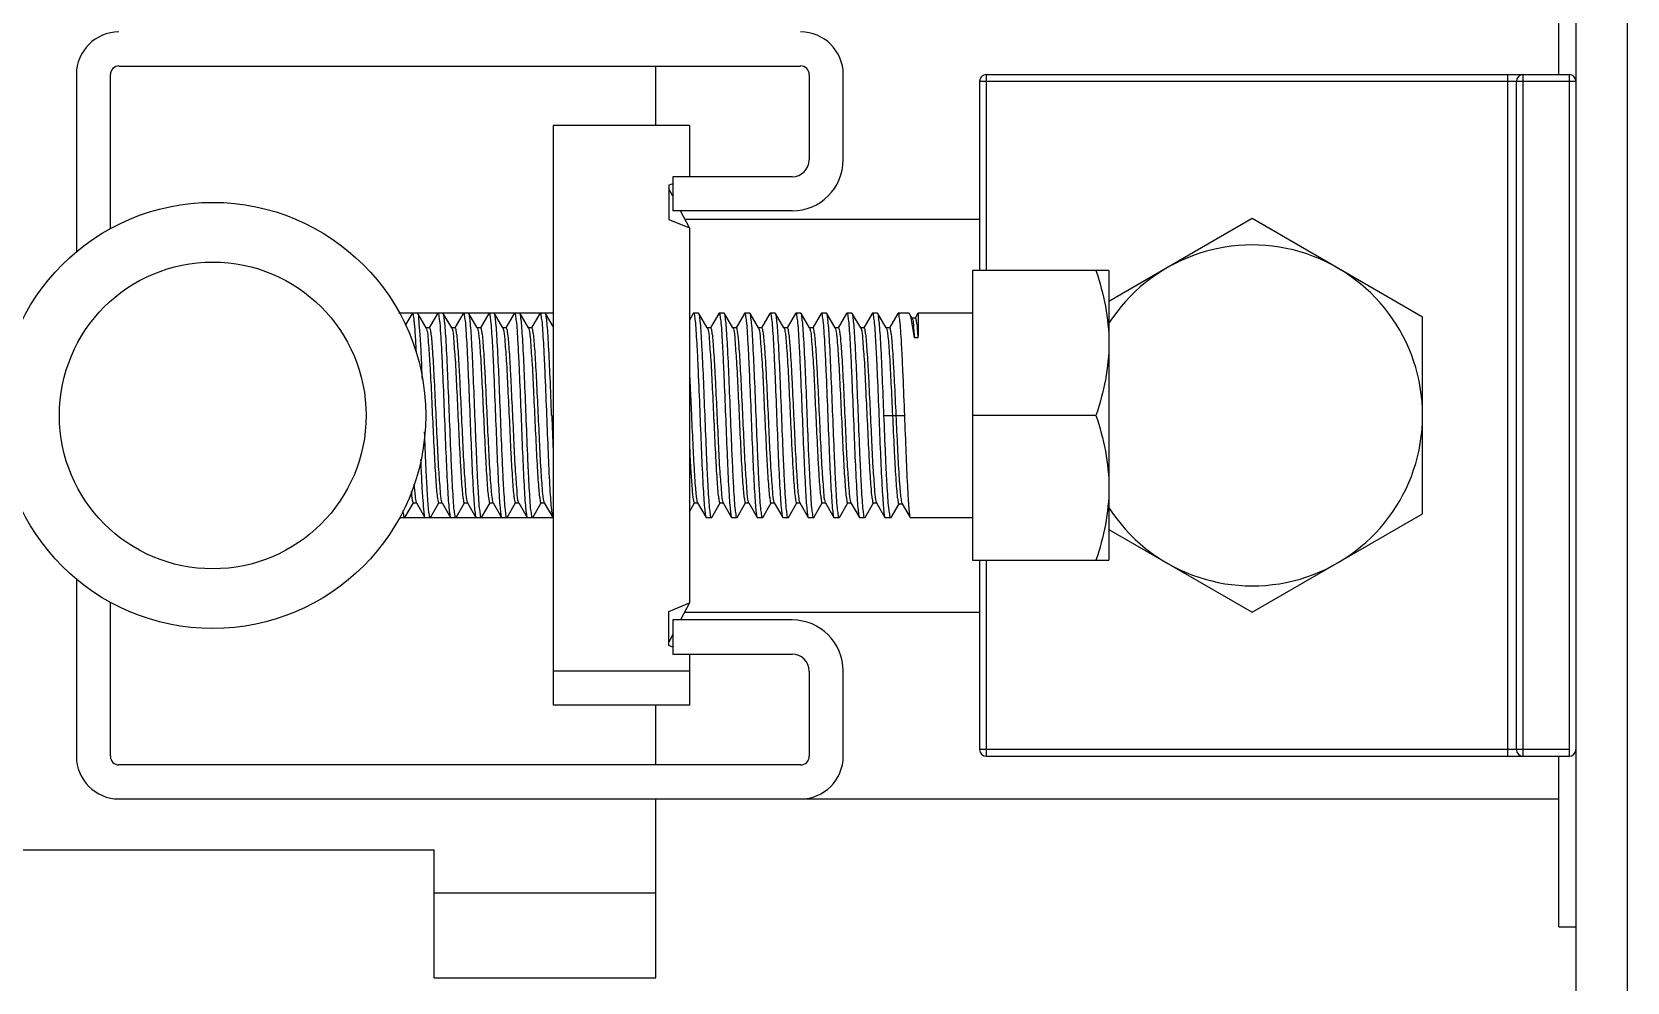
# Model space of a CAD drawing. Extents: x 185245 to 1992634, y -19957 to 755165.
# Drawn here: x 1876433.9 to 1876860.2, y 577331.1 to 577585 of the extents above; entities that cross this region are included whole.
import ezdxf

# ---------------------------------------------------------------- set-up
doc = ezdxf.new("R2010")
doc.units = 0
doc.header["$LTSCALE"] = 1000
doc.header["$MEASUREMENT"] = 0
doc.layers.add('02___PRT_ALL_AXES', color=7, linetype='Continuous')

msp = doc.modelspace()

# ---------------------------------------------------------------- linework, layer by layer
at = {"color": 7, "linetype": 'Continuous'}
for p, q in [((1876846.5, 580212.19), (1876846.5, 576571.85)), ((1876860.16, 580212.19), (1876860.16, 576571.85)), ((1876841.95, 577573.58), (1876841.95, 577619.11)), ((1876445.81, 577573.58), (1876445.81, 577526.14)), ((1876454.92, 577532.35), (1876454.92, 577573.58)), ((1876457.19, 577575.85), (1876639.33, 577575.85)), ((1876600.62, 577559.92), (1876600.62, 577575.85)), ((1876641.6, 577573.58), (1876641.6, 577550.81)), ((1876650.71, 577550.81), (1876650.71, 577573.58)), ((1876688.96, 577521.21), (1876688.96, 577573.58)), ((1876688.96, 577573.58), (1876844.68, 577573.58)), ((1876828.29, 577391.45), (1876828.29, 577573.58)), ((1876832.39, 577391.45), (1876832.39, 577573.58)), ((1876844.68, 577573.58), (1876844.68, 577391.45)), ((1876687.14, 577571.76), (1876687.14, 577521.21)), ((1876687.14, 577571.76), (1876846.5, 577571.76)), ((1876830.56, 577571.76), (1876830.56, 577393.27)), ((1876609.6, 577559.92), (1876609.6, 577546.26)), ((1876605.18, 577544.41), (1876604.14, 577543.98)), ((1876604.14, 577543.98), (1876604.14, 577534.87)), ((1876605.18, 577541.08), (1876604.14, 577543.07)), ((1876605.18, 577546.26), (1876605.18, 577537.15)), ((1876637.05, 577546.26), (1876605.18, 577546.26)), ((1876604.14, 577534.87), (1876609.6, 577532.6)), ((1876637.05, 577537.15), (1876605.18, 577537.15)), ((1876609.6, 577532.6), (1876607.22, 577537.15)), ((1876609.6, 577532.6), (1876609.6, 577432.42)), ((1876685.27, 577521.21), (1876685.27, 577443.81)), ((1876535.5, 577509.77), (1876533.72, 577506.69)), ((1876535.5, 577509.77), (1876535.58, 577509.83)), ((1876537.02, 577509.77), (1876536.94, 577509.83)), ((1876539.26, 577505.89), (1876537.02, 577509.77)), ((1876542.33, 577509.77), (1876540.1, 577505.91)), ((1876542.33, 577509.77), (1876542.41, 577509.83)), ((1876543.85, 577509.77), (1876543.77, 577509.83)), ((1876546.09, 577505.89), (1876543.85, 577509.77)), ((1876549.16, 577509.77), (1876546.93, 577505.91)), ((1876549.16, 577509.77), (1876549.24, 577509.83)), ((1876550.68, 577509.77), (1876550.6, 577509.83)), ((1876552.92, 577505.89), (1876550.68, 577509.77)), ((1876555.99, 577509.77), (1876553.76, 577505.91)), ((1876555.99, 577509.77), (1876556.07, 577509.83)), ((1876557.51, 577509.77), (1876557.43, 577509.83)), ((1876559.75, 577505.89), (1876557.51, 577509.77)), ((1876562.82, 577509.77), (1876560.59, 577505.91)), ((1876562.82, 577509.77), (1876562.9, 577509.83)), ((1876564.34, 577509.77), (1876564.26, 577509.83)), ((1876566.58, 577505.89), (1876564.34, 577509.77)), ((1876569.65, 577509.77), (1876567.42, 577505.91)), ((1876569.65, 577509.77), (1876569.73, 577509.83)), ((1876571.17, 577509.77), (1876571.09, 577509.83)), ((1876573.17, 577506.3), (1876571.17, 577509.77)), ((1876610.63, 577509.77), (1876609.6, 577507.98)), ((1876610.63, 577509.77), (1876610.71, 577509.83)), ((1876612.15, 577509.77), (1876612.07, 577509.83)), ((1876614.39, 577505.89), (1876612.15, 577509.77)), ((1876617.46, 577509.77), (1876615.23, 577505.91)), ((1876617.46, 577509.77), (1876617.54, 577509.83)), ((1876618.98, 577509.77), (1876618.9, 577509.83)), ((1876621.22, 577505.89), (1876618.98, 577509.77)), ((1876624.29, 577509.77), (1876622.06, 577505.91)), ((1876624.29, 577509.77), (1876624.37, 577509.83)), ((1876625.81, 577509.77), (1876625.73, 577509.83)), ((1876628.05, 577505.89), (1876625.81, 577509.77)), ((1876631.12, 577509.77), (1876628.89, 577505.91)), ((1876631.12, 577509.77), (1876631.2, 577509.83)), ((1876632.64, 577509.77), (1876632.56, 577509.83)), ((1876634.88, 577505.89), (1876632.64, 577509.77)), ((1876637.95, 577509.77), (1876635.72, 577505.91)), ((1876637.95, 577509.77), (1876638.03, 577509.83)), ((1876639.47, 577509.77), (1876639.39, 577509.83)), ((1876641.71, 577505.89), (1876639.47, 577509.77)), ((1876644.78, 577509.77), (1876642.55, 577505.91)), ((1876644.78, 577509.77), (1876644.86, 577509.83)), ((1876646.3, 577509.77), (1876646.22, 577509.83)), ((1876648.54, 577505.89), (1876646.3, 577509.77)), ((1876651.61, 577509.77), (1876649.38, 577505.91)), ((1876651.61, 577509.77), (1876651.69, 577509.83)), ((1876653.13, 577509.77), (1876653.05, 577509.83)), ((1876655.37, 577505.89), (1876653.13, 577509.77)), ((1876658.44, 577509.77), (1876656.21, 577505.91)), ((1876658.44, 577509.77), (1876658.52, 577509.83)), ((1876659.96, 577509.77), (1876659.88, 577509.83)), ((1876662.2, 577505.89), (1876659.96, 577509.77)), ((1876665.27, 577509.77), (1876663.04, 577505.91)), ((1876665.27, 577509.77), (1876665.35, 577509.83)), ((1876669.13, 577508.44), (1876668.45, 577509.61)), ((1876669.96, 577508.51), (1876669.09, 577508.51)), ((1876670.68, 577509.83), (1876669.93, 577508.53)), ((1876539.31, 577505.81), (1876539.26, 577505.89)), ((1876540.13, 577505.89), (1876539.26, 577505.89)), ((1876539.31, 577505.81), (1876539.39, 577505.61)), ((1876546.14, 577505.81), (1876546.09, 577505.89)), ((1876546.96, 577505.89), (1876546.09, 577505.89)), ((1876546.14, 577505.81), (1876546.17, 577505.76)), ((1876552.97, 577505.81), (1876552.92, 577505.89)), ((1876553.79, 577505.89), (1876552.92, 577505.89)), ((1876559.8, 577505.81), (1876559.75, 577505.89)), ((1876560.62, 577505.89), (1876559.75, 577505.89)), ((1876559.8, 577505.81), (1876559.86, 577505.68)), ((1876566.63, 577505.81), (1876566.58, 577505.89)), ((1876567.45, 577505.89), (1876566.58, 577505.89)), ((1876566.63, 577505.81), (1876566.71, 577505.61)), ((1876614.44, 577505.81), (1876614.39, 577505.89)), ((1876615.26, 577505.89), (1876614.39, 577505.89)), ((1876614.44, 577505.81), (1876614.5, 577505.68)), ((1876621.27, 577505.81), (1876621.22, 577505.89)), ((1876622.09, 577505.89), (1876621.22, 577505.89)), ((1876621.27, 577505.81), (1876621.35, 577505.61)), ((1876628.1, 577505.81), (1876628.05, 577505.89)), ((1876628.92, 577505.89), (1876628.05, 577505.89)), ((1876628.1, 577505.81), (1876628.13, 577505.76)), ((1876634.93, 577505.81), (1876634.88, 577505.89)), ((1876635.75, 577505.89), (1876634.88, 577505.89)), ((1876641.76, 577505.81), (1876641.71, 577505.89)), ((1876642.58, 577505.89), (1876641.71, 577505.89)), ((1876641.76, 577505.81), (1876641.82, 577505.68)), ((1876648.59, 577505.81), (1876648.54, 577505.89)), ((1876649.41, 577505.89), (1876648.54, 577505.89)), ((1876648.59, 577505.81), (1876648.67, 577505.61)), ((1876655.42, 577505.81), (1876655.37, 577505.89)), ((1876656.24, 577505.89), (1876655.37, 577505.89)), ((1876655.42, 577505.81), (1876655.45, 577505.76)), ((1876662.25, 577505.81), (1876662.2, 577505.89)), ((1876663.07, 577505.89), (1876662.2, 577505.89)), ((1876670.67, 577503.22), (1876669.76, 577503.22)), ((1876609.6, 577493.63), (1876610.14, 577482.51)), ((1876661.59, 577482.51), (1876667.06, 577482.51)), ((1876533.6, 577455.26), (1876535.84, 577459.12)), ((1876535.81, 577459.13), (1876536.67, 577459.13)), ((1876536.6, 577459.27), (1876536.63, 577459.21)), ((1876536.63, 577459.21), (1876536.67, 577459.13)), ((1876536.67, 577459.13), (1876538.92, 577455.26)), ((1876540.43, 577455.26), (1876542.67, 577459.12)), ((1876542.64, 577459.13), (1876543.5, 577459.13)), ((1876543.38, 577459.41), (1876543.46, 577459.21)), ((1876543.46, 577459.21), (1876543.5, 577459.13)), ((1876543.5, 577459.13), (1876545.75, 577455.26)), ((1876547.26, 577455.26), (1876549.5, 577459.12)), ((1876549.47, 577459.13), (1876550.33, 577459.13)), ((1876550.23, 577459.35), (1876550.29, 577459.21)), ((1876550.29, 577459.21), (1876550.33, 577459.13)), ((1876550.33, 577459.13), (1876552.58, 577455.26)), ((1876554.09, 577455.26), (1876556.33, 577459.12)), ((1876556.3, 577459.13), (1876557.16, 577459.13)), ((1876557.12, 577459.21), (1876557.16, 577459.13)), ((1876557.16, 577459.13), (1876559.41, 577455.26)), ((1876560.92, 577455.26), (1876563.16, 577459.12)), ((1876563.13, 577459.13), (1876563.99, 577459.13)), ((1876563.92, 577459.27), (1876563.95, 577459.21)), ((1876563.95, 577459.21), (1876563.99, 577459.13)), ((1876563.99, 577459.13), (1876566.24, 577455.26)), ((1876567.75, 577455.26), (1876569.99, 577459.12)), ((1876569.96, 577459.13), (1876570.82, 577459.13)), ((1876570.7, 577459.41), (1876570.78, 577459.21)), ((1876570.78, 577459.21), (1876570.82, 577459.13)), ((1876570.82, 577459.13), (1876573.07, 577455.26)), ((1876609.6, 577456.75), (1876610.97, 577459.12)), ((1876610.94, 577459.13), (1876611.8, 577459.13)), ((1876611.76, 577459.21), (1876611.8, 577459.13)), ((1876611.8, 577459.13), (1876614.05, 577455.26)), ((1876615.56, 577455.26), (1876617.8, 577459.12)), ((1876617.77, 577459.13), (1876618.63, 577459.13)), ((1876618.56, 577459.27), (1876618.59, 577459.21)), ((1876618.59, 577459.21), (1876618.63, 577459.13)), ((1876618.63, 577459.13), (1876620.88, 577455.26)), ((1876622.39, 577455.26), (1876624.63, 577459.12)), ((1876624.6, 577459.13), (1876625.46, 577459.13)), ((1876625.34, 577459.41), (1876625.42, 577459.21)), ((1876625.42, 577459.21), (1876625.46, 577459.13)), ((1876625.46, 577459.13), (1876627.71, 577455.26)), ((1876629.22, 577455.26), (1876631.46, 577459.12)), ((1876631.43, 577459.13), (1876632.29, 577459.13)), ((1876632.19, 577459.35), (1876632.25, 577459.21)), ((1876632.25, 577459.21), (1876632.29, 577459.13)), ((1876632.29, 577459.13), (1876634.54, 577455.26)), ((1876636.05, 577455.26), (1876638.29, 577459.12)), ((1876638.26, 577459.13), (1876639.12, 577459.13)), ((1876639.08, 577459.21), (1876639.12, 577459.13)), ((1876639.12, 577459.13), (1876641.37, 577455.26)), ((1876642.88, 577455.26), (1876645.12, 577459.12)), ((1876645.09, 577459.13), (1876645.95, 577459.13)), ((1876645.88, 577459.27), (1876645.91, 577459.21)), ((1876645.91, 577459.21), (1876645.95, 577459.13)), ((1876645.95, 577459.13), (1876648.2, 577455.26)), ((1876649.71, 577455.26), (1876651.95, 577459.12)), ((1876651.92, 577459.13), (1876652.78, 577459.13)), ((1876652.66, 577459.41), (1876652.74, 577459.21)), ((1876652.74, 577459.21), (1876652.78, 577459.13)), ((1876652.78, 577459.13), (1876655.03, 577455.26)), ((1876656.54, 577455.26), (1876658.78, 577459.12)), ((1876658.75, 577459.13), (1876659.61, 577459.13)), ((1876659.51, 577459.35), (1876659.57, 577459.21)), ((1876659.57, 577459.21), (1876659.61, 577459.13)), ((1876659.61, 577459.13), (1876661.86, 577455.26)), ((1876663.54, 577455.28), (1876665.62, 577458.88)), ((1876665.59, 577458.9), (1876666.46, 577458.9)), ((1876666.41, 577458.98), (1876666.46, 577458.9)), ((1876666.46, 577458.9), (1876668.57, 577455.24)), ((1876533.6, 577455.26), (1876533.53, 577455.19)), ((1876538.92, 577455.26), (1876538.99, 577455.19)), ((1876540.43, 577455.26), (1876540.36, 577455.19)), ((1876545.75, 577455.26), (1876545.82, 577455.19)), ((1876547.26, 577455.26), (1876547.19, 577455.19)), ((1876552.58, 577455.26), (1876552.65, 577455.19)), ((1876554.09, 577455.26), (1876554.02, 577455.19)), ((1876559.41, 577455.26), (1876559.48, 577455.19)), ((1876560.92, 577455.26), (1876560.85, 577455.19)), ((1876566.24, 577455.26), (1876566.31, 577455.19)), ((1876567.75, 577455.26), (1876567.68, 577455.19)), ((1876573.07, 577455.26), (1876573.14, 577455.19)), ((1876614.05, 577455.26), (1876614.12, 577455.19)), ((1876615.56, 577455.26), (1876615.49, 577455.19)), ((1876620.88, 577455.26), (1876620.95, 577455.19)), ((1876622.39, 577455.26), (1876622.32, 577455.19)), ((1876627.71, 577455.26), (1876627.78, 577455.19)), ((1876629.22, 577455.26), (1876629.15, 577455.19)), ((1876634.54, 577455.26), (1876634.61, 577455.19)), ((1876636.05, 577455.26), (1876635.98, 577455.19)), ((1876641.37, 577455.26), (1876641.44, 577455.19)), ((1876642.88, 577455.26), (1876642.81, 577455.19)), ((1876648.2, 577455.26), (1876648.27, 577455.19)), ((1876649.71, 577455.26), (1876649.64, 577455.19)), ((1876655.03, 577455.26), (1876655.1, 577455.19)), ((1876656.54, 577455.26), (1876656.47, 577455.19)), ((1876661.86, 577455.26), (1876661.93, 577455.19)), ((1876663.54, 577455.28), (1876663.43, 577455.19)), ((1876668.57, 577455.24), (1876668.63, 577455.19)), ((1876687.14, 577443.81), (1876687.14, 577393.27)), ((1876688.96, 577391.45), (1876688.96, 577443.81)), ((1876445.81, 577438.88), (1876445.81, 577391.45)), ((1876454.92, 577391.45), (1876454.92, 577432.67)), ((1876604.14, 577430.15), (1876609.6, 577432.42)), ((1876609.6, 577432.42), (1876607.22, 577427.87)), ((1876604.14, 577421.04), (1876604.14, 577430.15)), ((1876605.18, 577427.87), (1876605.18, 577418.76)), ((1876637.05, 577427.87), (1876605.18, 577427.87)), ((1876605.18, 577423.95), (1876604.14, 577421.95)), ((1876605.18, 577420.61), (1876604.14, 577421.04)), ((1876605.18, 577418.76), (1876637.05, 577418.76)), ((1876609.6, 577418.76), (1876609.6, 577414.21)), ((1876641.6, 577414.21), (1876641.6, 577391.45)), ((1876650.71, 577391.45), (1876650.71, 577414.21)), ((1876600.62, 577389.17), (1876600.62, 577405.1)), ((1876844.68, 577393.27), (1876687.14, 577393.27)), ((1876639.33, 577389.17), (1876457.19, 577389.17)), ((1876688.96, 577391.45), (1876844.68, 577391.45)), ((1876841.95, 577345.91), (1876841.95, 577391.45)), ((1876457.19, 577380.06), (1876841.95, 577380.06)), ((1876600.62, 577332.25), (1876600.62, 577380.06)), ((1876541.43, 577366.4), (1876423.04, 577366.4)), ((1876541.43, 577332.25), (1876541.43, 577366.4)), ((1876541.43, 577355.02), (1876600.62, 577355.02)), ((1876841.95, 577345.91), (1876846.5, 577345.91)), ((1876541.43, 577332.25), (1876600.62, 577332.25))]:
    msp.add_line(p, q, dxfattribs=at)
at = {"color": 0}
for p, q in [((1876608.37, 577534.96), (1876687.14, 577534.96)), ((1876608.37, 577429.96), (1876687.14, 577429.96))]:
    msp.add_line(p, q, dxfattribs=at)
at = {"color": 7, "linetype": 'Continuous'}
for centre, radius, start, end in [((1876457.19, 577573.58), 11.38, 90, 180), ((1876639.33, 577573.58), 11.38, 0, 90), ((1876457.19, 577573.58), 2.28, 90, 180), ((1876639.33, 577573.58), 2.28, 0, 90), ((1876688.96, 577571.76), 1.82, 90, 180), ((1876832.39, 577571.76), 1.82, 90, 180), ((1876844.68, 577571.76), 1.82, 0, 90), ((1876637.05, 577550.81), 13.66, 270, 0), ((1876637.05, 577550.81), 4.55, 270, 0), ((1876545.35, 577505.4), 0.89, 21.644, 23.625), ((1876627.31, 577505.4), 0.89, 21.644, 23.625), ((1876654.63, 577505.4), 0.89, 21.644, 23.625), ((1880323.69, 577630.12), 3753.79, 182.25353, 182.39352), ((1876537.42, 577459.62), 0.89, 201.644, 203.625), ((1876564.74, 577459.62), 0.89, 201.644, 203.625), ((1876619.38, 577459.62), 0.89, 201.644, 203.625), ((1876646.7, 577459.62), 0.89, 201.644, 203.625), ((1876637.05, 577414.21), 13.66, 0, 90), ((1876637.05, 577414.21), 4.55, 0, 90), ((1876688.96, 577393.27), 1.82, 180, 270), ((1876832.39, 577393.27), 1.82, 180, 270), ((1876844.68, 577393.27), 1.82, 270, 0), ((1876457.19, 577391.45), 11.38, 180, 270), ((1876457.19, 577391.45), 2.28, 180, 270), ((1876639.33, 577391.45), 11.38, 270, 0), ((1876639.33, 577391.45), 2.28, 270, 0)]:
    msp.add_arc(centre, radius, start, end, dxfattribs=at)
for points, knots in [([(1876535.58, 577509.83), (1876535.65, 577509.83), (1876535.75, 577509.51), (1876535.85, 577509.06), (1876535.96, 577508.17), (1876536.14, 577506.43), (1876536.34, 577503.48), (1876536.48, 577500.94), (1876536.56, 577499.49)], [0, 0, 0, 0, 0.02031, 0.071186, 0.153833, 0.267528, 0.582288, 1, 1, 1, 1]), ([(1876538.26, 577492.12), (1876538.16, 577494.4), (1876537.96, 577498.49), (1876537.75, 577503.87), (1876537.32, 577507.4), (1876537.3, 577509.29), (1876537.02, 577509.77)], [0, 0, 0, 0, 0.385439, 0.695789, 0.906079, 1, 1, 1, 1]), ([(1876542.41, 577509.83), (1876542.6, 577509.83), (1876542.63, 577508.78), (1876542.92, 577507.56), (1876543.06, 577504.88), (1876543.29, 577501.6), (1876543.49, 577497.49), (1876543.78, 577491.06), (1876543.98, 577486), (1876544.12, 577482.51)], [0, 0, 0, 0, 0.020675, 0.077924, 0.170358, 0.294557, 0.445789, 0.618276, 1, 1, 1, 1]), ([(1876545.48, 577482.51), (1876545.35, 577485.85), (1876545.1, 577492.06), (1876544.78, 577499.42), (1876544.48, 577504.29), (1876544.31, 577506.9), (1876544.08, 577508.62), (1876543.99, 577509.52), (1876543.85, 577509.77)], [0, 0, 0, 0, 0.36699, 0.682928, 0.807586, 0.903956, 0.968736, 1, 1, 1, 1]), ([(1876549.24, 577509.83), (1876549.43, 577509.83), (1876549.46, 577508.78), (1876549.75, 577507.56), (1876549.89, 577504.88), (1876550.12, 577501.6), (1876550.32, 577497.49), (1876550.61, 577491.06), (1876550.81, 577486), (1876550.95, 577482.51)], [0, 0, 0, 0, 0.020674, 0.077921, 0.170353, 0.294549, 0.445778, 0.618269, 1, 1, 1, 1]), ([(1876552.31, 577482.51), (1876552.18, 577485.85), (1876551.93, 577492.06), (1876551.61, 577499.42), (1876551.31, 577504.29), (1876551.14, 577506.9), (1876550.91, 577508.62), (1876550.82, 577509.52), (1876550.68, 577509.77)], [0, 0, 0, 0, 0.366993, 0.682932, 0.807585, 0.903953, 0.968735, 1, 1, 1, 1]), ([(1876556.07, 577509.83), (1876556.26, 577509.83), (1876556.29, 577508.78), (1876556.58, 577507.56), (1876556.72, 577504.88), (1876556.95, 577501.6), (1876557.15, 577497.49), (1876557.44, 577491.06), (1876557.64, 577486), (1876557.78, 577482.51)], [0, 0, 0, 0, 0.020673, 0.077921, 0.170352, 0.294544, 0.445772, 0.618264, 1, 1, 1, 1]), ([(1876559.14, 577482.51), (1876559.01, 577485.85), (1876558.76, 577492.06), (1876558.44, 577499.42), (1876558.14, 577504.29), (1876557.97, 577506.9), (1876557.74, 577508.62), (1876557.65, 577509.52), (1876557.51, 577509.77)], [0, 0, 0, 0, 0.366982, 0.682923, 0.807582, 0.903951, 0.968734, 1, 1, 1, 1]), ([(1876562.9, 577509.83), (1876563.09, 577509.83), (1876563.12, 577508.78), (1876563.41, 577507.56), (1876563.55, 577504.88), (1876563.78, 577501.6), (1876563.98, 577497.49), (1876564.27, 577491.06), (1876564.47, 577486), (1876564.61, 577482.51)], [0, 0, 0, 0, 0.020675, 0.077925, 0.170357, 0.294553, 0.445786, 0.618277, 1, 1, 1, 1]), ([(1876565.97, 577482.51), (1876565.84, 577485.85), (1876565.59, 577492.06), (1876565.27, 577499.42), (1876564.97, 577504.29), (1876564.8, 577506.9), (1876564.57, 577508.62), (1876564.48, 577509.52), (1876564.34, 577509.77)], [0, 0, 0, 0, 0.366984, 0.68292, 0.807581, 0.903953, 0.968735, 1, 1, 1, 1]), ([(1876569.73, 577509.83), (1876569.92, 577509.83), (1876569.95, 577508.78), (1876570.24, 577507.56), (1876570.38, 577504.88), (1876570.61, 577501.6), (1876570.81, 577497.49), (1876571.1, 577491.06), (1876571.3, 577486), (1876571.44, 577482.51)], [0, 0, 0, 0, 0.020675, 0.077924, 0.170358, 0.294557, 0.445789, 0.618276, 1, 1, 1, 1]), ([(1876572.8, 577482.51), (1876572.67, 577485.85), (1876572.42, 577492.06), (1876572.1, 577499.42), (1876571.8, 577504.29), (1876571.63, 577506.9), (1876571.4, 577508.62), (1876571.31, 577509.52), (1876571.17, 577509.77)], [0, 0, 0, 0, 0.36699, 0.682928, 0.807586, 0.903956, 0.968736, 1, 1, 1, 1]), ([(1876610.71, 577509.83), (1876610.9, 577509.83), (1876610.93, 577508.78), (1876611.22, 577507.56), (1876611.36, 577504.88), (1876611.59, 577501.6), (1876611.79, 577497.49), (1876612.08, 577491.06), (1876612.28, 577486), (1876612.42, 577482.51)], [0, 0, 0, 0, 0.020673, 0.077921, 0.170352, 0.294544, 0.445772, 0.618264, 1, 1, 1, 1]), ([(1876613.78, 577482.51), (1876613.65, 577485.85), (1876613.4, 577492.06), (1876613.08, 577499.42), (1876612.78, 577504.29), (1876612.61, 577506.9), (1876612.38, 577508.62), (1876612.29, 577509.52), (1876612.15, 577509.77)], [0, 0, 0, 0, 0.366982, 0.682923, 0.807582, 0.903951, 0.968734, 1, 1, 1, 1]), ([(1876617.54, 577509.83), (1876617.73, 577509.83), (1876617.76, 577508.78), (1876618.05, 577507.56), (1876618.19, 577504.88), (1876618.42, 577501.6), (1876618.62, 577497.49), (1876618.91, 577491.06), (1876619.11, 577486), (1876619.25, 577482.51)], [0, 0, 0, 0, 0.020675, 0.077925, 0.170357, 0.294553, 0.445786, 0.618277, 1, 1, 1, 1]), ([(1876620.61, 577482.51), (1876620.48, 577485.85), (1876620.23, 577492.06), (1876619.91, 577499.42), (1876619.61, 577504.29), (1876619.44, 577506.9), (1876619.21, 577508.62), (1876619.12, 577509.52), (1876618.98, 577509.77)], [0, 0, 0, 0, 0.366984, 0.68292, 0.807581, 0.903953, 0.968735, 1, 1, 1, 1]), ([(1876624.37, 577509.83), (1876624.56, 577509.83), (1876624.59, 577508.78), (1876624.88, 577507.56), (1876625.02, 577504.88), (1876625.25, 577501.6), (1876625.45, 577497.49), (1876625.74, 577491.06), (1876625.94, 577486), (1876626.08, 577482.51)], [0, 0, 0, 0, 0.020675, 0.077924, 0.170358, 0.294557, 0.445789, 0.618276, 1, 1, 1, 1]), ([(1876627.44, 577482.51), (1876627.31, 577485.85), (1876627.06, 577492.06), (1876626.74, 577499.42), (1876626.44, 577504.29), (1876626.27, 577506.9), (1876626.04, 577508.62), (1876625.95, 577509.52), (1876625.81, 577509.77)], [0, 0, 0, 0, 0.36699, 0.682928, 0.807586, 0.903956, 0.968736, 1, 1, 1, 1]), ([(1876631.2, 577509.83), (1876631.39, 577509.83), (1876631.42, 577508.78), (1876631.71, 577507.56), (1876631.85, 577504.88), (1876632.08, 577501.6), (1876632.28, 577497.49), (1876632.57, 577491.06), (1876632.77, 577486), (1876632.91, 577482.51)], [0, 0, 0, 0, 0.020674, 0.077921, 0.170353, 0.294549, 0.445778, 0.618269, 1, 1, 1, 1]), ([(1876634.27, 577482.51), (1876634.14, 577485.85), (1876633.89, 577492.06), (1876633.57, 577499.42), (1876633.27, 577504.29), (1876633.1, 577506.9), (1876632.87, 577508.62), (1876632.78, 577509.52), (1876632.64, 577509.77)], [0, 0, 0, 0, 0.366993, 0.682932, 0.807585, 0.903953, 0.968735, 1, 1, 1, 1]), ([(1876638.03, 577509.83), (1876638.22, 577509.83), (1876638.25, 577508.78), (1876638.54, 577507.56), (1876638.68, 577504.88), (1876638.91, 577501.6), (1876639.11, 577497.49), (1876639.4, 577491.06), (1876639.6, 577486), (1876639.74, 577482.51)], [0, 0, 0, 0, 0.020673, 0.077921, 0.170352, 0.294544, 0.445772, 0.618264, 1, 1, 1, 1]), ([(1876641.1, 577482.51), (1876640.97, 577485.85), (1876640.72, 577492.06), (1876640.4, 577499.42), (1876640.1, 577504.29), (1876639.93, 577506.9), (1876639.7, 577508.62), (1876639.61, 577509.52), (1876639.47, 577509.77)], [0, 0, 0, 0, 0.366982, 0.682923, 0.807582, 0.903951, 0.968734, 1, 1, 1, 1]), ([(1876644.86, 577509.83), (1876645.05, 577509.83), (1876645.08, 577508.78), (1876645.37, 577507.56), (1876645.51, 577504.88), (1876645.74, 577501.6), (1876645.94, 577497.49), (1876646.23, 577491.06), (1876646.43, 577486), (1876646.57, 577482.51)], [0, 0, 0, 0, 0.020675, 0.077925, 0.170357, 0.294553, 0.445786, 0.618277, 1, 1, 1, 1]), ([(1876647.93, 577482.51), (1876647.8, 577485.85), (1876647.55, 577492.06), (1876647.23, 577499.42), (1876646.93, 577504.29), (1876646.76, 577506.9), (1876646.53, 577508.62), (1876646.44, 577509.52), (1876646.3, 577509.77)], [0, 0, 0, 0, 0.366984, 0.68292, 0.807581, 0.903953, 0.968735, 1, 1, 1, 1]), ([(1876651.69, 577509.83), (1876651.88, 577509.83), (1876651.91, 577508.78), (1876652.2, 577507.56), (1876652.34, 577504.88), (1876652.57, 577501.6), (1876652.77, 577497.49), (1876653.06, 577491.06), (1876653.26, 577486), (1876653.4, 577482.51)], [0, 0, 0, 0, 0.020675, 0.077924, 0.170358, 0.294557, 0.445789, 0.618276, 1, 1, 1, 1]), ([(1876654.76, 577482.51), (1876654.63, 577485.85), (1876654.38, 577492.06), (1876654.06, 577499.42), (1876653.76, 577504.29), (1876653.59, 577506.9), (1876653.36, 577508.62), (1876653.27, 577509.52), (1876653.13, 577509.77)], [0, 0, 0, 0, 0.36699, 0.682928, 0.807586, 0.903956, 0.968736, 1, 1, 1, 1]), ([(1876658.52, 577509.83), (1876658.71, 577509.83), (1876658.74, 577508.78), (1876659.03, 577507.56), (1876659.17, 577504.88), (1876659.4, 577501.6), (1876659.6, 577497.49), (1876659.89, 577491.06), (1876660.09, 577486), (1876660.23, 577482.51)], [0, 0, 0, 0, 0.020674, 0.077921, 0.170353, 0.294549, 0.445778, 0.618269, 1, 1, 1, 1]), ([(1876661.59, 577482.51), (1876661.46, 577485.85), (1876661.21, 577492.06), (1876660.89, 577499.42), (1876660.59, 577504.29), (1876660.42, 577506.9), (1876660.19, 577508.62), (1876660.1, 577509.52), (1876659.96, 577509.77)], [0, 0, 0, 0, 0.366993, 0.682932, 0.807585, 0.903953, 0.968735, 1, 1, 1, 1]), ([(1876665.35, 577509.83), (1876665.54, 577509.83), (1876665.57, 577508.78), (1876665.86, 577507.56), (1876666, 577504.88), (1876666.23, 577501.6), (1876666.43, 577497.49), (1876666.72, 577491.06), (1876666.92, 577486), (1876667.06, 577482.51)], [0, 0, 0, 0, 0.020673, 0.077921, 0.170352, 0.294544, 0.445772, 0.618264, 1, 1, 1, 1]), ([(1876668.45, 577509.61), (1876668.42, 577509.67), (1876668.36, 577509.77), (1876668.25, 577509.83), (1876668.2, 577509.83)], [0, 0, 0, 0, 0.60461, 1, 1, 1, 1]), ([(1876669.76, 577503.22), (1876669.55, 577504.64), (1876669.18, 577506.76), (1876668.83, 577508.97), (1876668.45, 577509.61)], [0, 0, 0, 0, 0.65919, 1, 1, 1, 1]), ([(1876669.13, 577508.44), (1876669.41, 577507.97), (1876669.44, 577506.12), (1876669.68, 577504.42), (1876669.76, 577503.22)], [0, 0, 0, 0, 0.313961, 1, 1, 1, 1]), ([(1876669.96, 577508.51), (1876670.1, 577508.51), (1876670.19, 577507.83), (1876670.37, 577507), (1876670.52, 577505.25), (1876670.62, 577503.97), (1876670.67, 577503.22)], [0, 0, 0, 0, 0.073099, 0.267312, 0.579782, 1, 1, 1, 1]), ([(1876670.69, 577509.83), (1876670.72, 577509.83), (1876670.68, 577509.6), (1876670.75, 577509.36), (1876670.72, 577508.78), (1876670.75, 577507.69), (1876670.72, 577505.79), (1876670.7, 577504.16), (1876670.67, 577503.22)], [0, 0, 0, 0, 0.016557, 0.065341, 0.146137, 0.258326, 0.573151, 1, 1, 1, 1]), ([(1876539.39, 577505.61), (1876539.67, 577504.68), (1876539.84, 577501.78), (1876540.28, 577496.38), (1876540.62, 577489.03), (1876541.01, 577480.8), (1876541.33, 577473.88), (1876541.61, 577468.77), (1876541.8, 577465.54), (1876542.01, 577462.97), (1876542.17, 577460.91), (1876542.39, 577459.93), (1876542.48, 577459.13), (1876542.64, 577459.13)], [0, 0, 0, 0, 0.062719, 0.184868, 0.349863, 0.53504, 0.714923, 0.795023, 0.864774, 0.921768, 0.964057, 0.99026, 1, 1, 1, 1]), ([(1876540.13, 577505.89), (1876540.28, 577505.89), (1876540.38, 577505.09), (1876540.6, 577504.12), (1876540.76, 577502.05), (1876540.97, 577499.48), (1876541.16, 577496.25), (1876541.44, 577491.14), (1876541.76, 577484.22), (1876542.15, 577475.99), (1876542.49, 577468.64), (1876542.93, 577463.25), (1876543.1, 577460.34), (1876543.38, 577459.41)], [0, 0, 0, 0, 0.00974, 0.035943, 0.078232, 0.135226, 0.204977, 0.285077, 0.46496, 0.650137, 0.815132, 0.937281, 1, 1, 1, 1]), ([(1876546.18, 577505.73), (1876546.51, 577504.9), (1876546.61, 577502.08), (1876547.11, 577496.84), (1876547.42, 577489.5), (1876547.82, 577481.21), (1876548.15, 577474.19), (1876548.43, 577468.99), (1876548.62, 577465.69), (1876548.83, 577463.06), (1876548.99, 577460.95), (1876549.22, 577459.95), (1876549.31, 577459.13), (1876549.47, 577459.13)], [0, 0, 0, 0, 0.057306, 0.176372, 0.340694, 0.527158, 0.709493, 0.790959, 0.862015, 0.920146, 0.963314, 0.990071, 1, 1, 1, 1]), ([(1876546.96, 577505.89), (1876547.11, 577505.89), (1876547.21, 577505.08), (1876547.43, 577504.09), (1876547.59, 577502), (1876547.8, 577499.4), (1876548, 577496.14), (1876548.27, 577490.98), (1876548.6, 577484.01), (1876548.99, 577475.75), (1876549.32, 577468.41), (1876549.79, 577463.08), (1876549.92, 577460.23), (1876550.23, 577459.35)], [0, 0, 0, 0, 0.009836, 0.036322, 0.079059, 0.136633, 0.20705, 0.287848, 0.468983, 0.654819, 0.819474, 0.940051, 1, 1, 1, 1]), ([(1876552.97, 577505.81), (1876553.1, 577505.59), (1876553.21, 577504.8), (1876553.42, 577503.3), (1876553.6, 577501.05), (1876553.89, 577496.89), (1876554.21, 577490.63), (1876554.46, 577485.35), (1876554.59, 577482.51)], [0, 0, 0, 0, 0.033264, 0.099334, 0.196338, 0.321027, 0.635567, 1, 1, 1, 1]), ([(1876553.79, 577505.89), (1876553.96, 577505.89), (1876554.04, 577505), (1876554.29, 577503.94), (1876554.45, 577501.66), (1876554.67, 577498.85), (1876554.87, 577495.33), (1876555.16, 577489.83), (1876555.36, 577485.49), (1876555.5, 577482.51)], [0, 0, 0, 0, 0.021178, 0.078551, 0.170993, 0.295129, 0.446256, 0.618607, 1, 1, 1, 1]), ([(1876559.86, 577505.68), (1876560.16, 577504.79), (1876560.3, 577501.94), (1876560.77, 577496.62), (1876561.09, 577489.27), (1876561.49, 577481.01), (1876561.81, 577474.04), (1876562.09, 577468.88), (1876562.29, 577465.62), (1876562.49, 577463.02), (1876562.66, 577460.93), (1876562.88, 577459.94), (1876562.97, 577459.13), (1876563.13, 577459.13)], [0, 0, 0, 0, 0.059949, 0.180526, 0.345181, 0.531017, 0.712152, 0.79295, 0.863367, 0.920941, 0.963678, 0.990164, 1, 1, 1, 1]), ([(1876560.62, 577505.89), (1876560.78, 577505.89), (1876560.87, 577505.07), (1876561.1, 577504.07), (1876561.26, 577501.96), (1876561.47, 577499.33), (1876561.66, 577496.03), (1876561.94, 577490.83), (1876562.26, 577483.81), (1876562.67, 577475.52), (1876562.98, 577468.18), (1876563.48, 577462.94), (1876563.58, 577460.13), (1876563.91, 577459.29)], [0, 0, 0, 0, 0.009929, 0.036686, 0.079854, 0.137985, 0.209041, 0.290507, 0.472842, 0.659306, 0.823628, 0.942694, 1, 1, 1, 1]), ([(1876566.71, 577505.61), (1876566.99, 577504.68), (1876567.16, 577501.78), (1876567.6, 577496.38), (1876567.94, 577489.03), (1876568.33, 577480.8), (1876568.65, 577473.88), (1876568.93, 577468.77), (1876569.12, 577465.54), (1876569.33, 577462.97), (1876569.49, 577460.91), (1876569.71, 577459.93), (1876569.8, 577459.13), (1876569.96, 577459.13)], [0, 0, 0, 0, 0.062719, 0.184868, 0.349863, 0.53504, 0.714923, 0.795023, 0.864774, 0.921768, 0.964057, 0.99026, 1, 1, 1, 1]), ([(1876567.45, 577505.89), (1876567.6, 577505.89), (1876567.7, 577505.09), (1876567.92, 577504.12), (1876568.08, 577502.05), (1876568.29, 577499.48), (1876568.48, 577496.25), (1876568.76, 577491.14), (1876569.08, 577484.22), (1876569.47, 577475.99), (1876569.8, 577468.64), (1876570.25, 577463.25), (1876570.42, 577460.34), (1876570.7, 577459.41)], [0, 0, 0, 0, 0.00974, 0.035943, 0.078232, 0.135226, 0.204977, 0.285077, 0.46496, 0.650137, 0.815132, 0.937281, 1, 1, 1, 1]), ([(1876614.5, 577505.68), (1876614.8, 577504.79), (1876614.94, 577501.94), (1876615.41, 577496.62), (1876615.73, 577489.27), (1876616.13, 577481.01), (1876616.45, 577474.04), (1876616.73, 577468.88), (1876616.93, 577465.62), (1876617.13, 577463.02), (1876617.3, 577460.93), (1876617.52, 577459.94), (1876617.61, 577459.13), (1876617.77, 577459.13)], [0, 0, 0, 0, 0.059949, 0.180526, 0.345181, 0.531017, 0.712152, 0.79295, 0.863367, 0.920941, 0.963678, 0.990164, 1, 1, 1, 1]), ([(1876615.26, 577505.89), (1876615.42, 577505.89), (1876615.51, 577505.07), (1876615.74, 577504.07), (1876615.9, 577501.96), (1876616.11, 577499.33), (1876616.3, 577496.03), (1876616.58, 577490.83), (1876616.9, 577483.81), (1876617.31, 577475.52), (1876617.62, 577468.18), (1876618.12, 577462.94), (1876618.22, 577460.13), (1876618.55, 577459.29)], [0, 0, 0, 0, 0.009929, 0.036686, 0.079854, 0.137985, 0.209041, 0.290507, 0.472842, 0.659306, 0.823628, 0.942694, 1, 1, 1, 1]), ([(1876621.35, 577505.61), (1876621.63, 577504.68), (1876621.8, 577501.78), (1876622.24, 577496.38), (1876622.58, 577489.03), (1876622.97, 577480.8), (1876623.29, 577473.88), (1876623.57, 577468.77), (1876623.76, 577465.54), (1876623.97, 577462.97), (1876624.13, 577460.91), (1876624.35, 577459.93), (1876624.44, 577459.13), (1876624.6, 577459.13)], [0, 0, 0, 0, 0.062719, 0.184868, 0.349863, 0.53504, 0.714923, 0.795023, 0.864774, 0.921768, 0.964057, 0.99026, 1, 1, 1, 1]), ([(1876622.09, 577505.89), (1876622.24, 577505.89), (1876622.34, 577505.09), (1876622.56, 577504.12), (1876622.72, 577502.05), (1876622.93, 577499.48), (1876623.12, 577496.25), (1876623.4, 577491.14), (1876623.72, 577484.22), (1876624.11, 577475.99), (1876624.44, 577468.64), (1876624.89, 577463.25), (1876625.06, 577460.34), (1876625.34, 577459.41)], [0, 0, 0, 0, 0.00974, 0.035943, 0.078232, 0.135226, 0.204977, 0.285077, 0.46496, 0.650137, 0.815132, 0.937281, 1, 1, 1, 1]), ([(1876628.14, 577505.73), (1876628.47, 577504.9), (1876628.57, 577502.08), (1876629.07, 577496.84), (1876629.38, 577489.5), (1876629.78, 577481.21), (1876630.11, 577474.19), (1876630.39, 577468.99), (1876630.58, 577465.69), (1876630.79, 577463.06), (1876630.95, 577460.95), (1876631.18, 577459.95), (1876631.27, 577459.13), (1876631.43, 577459.13)], [0, 0, 0, 0, 0.057306, 0.176372, 0.340694, 0.527158, 0.709493, 0.790959, 0.862015, 0.920146, 0.963314, 0.990071, 1, 1, 1, 1]), ([(1876628.92, 577505.89), (1876629.07, 577505.89), (1876629.17, 577505.08), (1876629.39, 577504.09), (1876629.55, 577502), (1876629.76, 577499.4), (1876629.96, 577496.14), (1876630.23, 577490.98), (1876630.56, 577484.01), (1876630.95, 577475.75), (1876631.28, 577468.41), (1876631.75, 577463.08), (1876631.88, 577460.23), (1876632.19, 577459.35)], [0, 0, 0, 0, 0.009836, 0.036322, 0.079059, 0.136633, 0.20705, 0.287848, 0.468983, 0.654819, 0.819474, 0.940051, 1, 1, 1, 1]), ([(1876634.93, 577505.81), (1876635.06, 577505.59), (1876635.17, 577504.8), (1876635.38, 577503.3), (1876635.56, 577501.05), (1876635.85, 577496.89), (1876636.17, 577490.63), (1876636.42, 577485.35), (1876636.55, 577482.51)], [0, 0, 0, 0, 0.033264, 0.099334, 0.196338, 0.321027, 0.635567, 1, 1, 1, 1]), ([(1876635.75, 577505.89), (1876635.92, 577505.89), (1876636, 577505), (1876636.25, 577503.94), (1876636.41, 577501.66), (1876636.63, 577498.85), (1876636.83, 577495.33), (1876637.12, 577489.83), (1876637.32, 577485.49), (1876637.46, 577482.51)], [0, 0, 0, 0, 0.021178, 0.078551, 0.170993, 0.295129, 0.446256, 0.618607, 1, 1, 1, 1]), ([(1876641.82, 577505.68), (1876642.12, 577504.79), (1876642.26, 577501.94), (1876642.73, 577496.62), (1876643.05, 577489.27), (1876643.45, 577481.01), (1876643.77, 577474.04), (1876644.05, 577468.88), (1876644.25, 577465.62), (1876644.45, 577463.02), (1876644.62, 577460.93), (1876644.84, 577459.94), (1876644.93, 577459.13), (1876645.09, 577459.13)], [0, 0, 0, 0, 0.059949, 0.180526, 0.345181, 0.531017, 0.712152, 0.79295, 0.863367, 0.920941, 0.963678, 0.990164, 1, 1, 1, 1]), ([(1876642.58, 577505.89), (1876642.74, 577505.89), (1876642.83, 577505.07), (1876643.05, 577504.07), (1876643.22, 577501.96), (1876643.43, 577499.33), (1876643.62, 577496.03), (1876643.9, 577490.83), (1876644.22, 577483.81), (1876644.63, 577475.52), (1876644.94, 577468.18), (1876645.44, 577462.94), (1876645.54, 577460.13), (1876645.87, 577459.29)], [0, 0, 0, 0, 0.009929, 0.036686, 0.079854, 0.137985, 0.209041, 0.290507, 0.472842, 0.659306, 0.823628, 0.942694, 1, 1, 1, 1]), ([(1876648.67, 577505.61), (1876648.95, 577504.68), (1876649.12, 577501.78), (1876649.56, 577496.38), (1876649.9, 577489.03), (1876650.29, 577480.8), (1876650.61, 577473.88), (1876650.89, 577468.77), (1876651.08, 577465.54), (1876651.29, 577462.97), (1876651.45, 577460.91), (1876651.67, 577459.93), (1876651.76, 577459.13), (1876651.92, 577459.13)], [0, 0, 0, 0, 0.062719, 0.184868, 0.349863, 0.53504, 0.714923, 0.795023, 0.864774, 0.921768, 0.964057, 0.99026, 1, 1, 1, 1]), ([(1876649.41, 577505.89), (1876649.56, 577505.89), (1876649.66, 577505.09), (1876649.88, 577504.12), (1876650.04, 577502.05), (1876650.25, 577499.48), (1876650.44, 577496.25), (1876650.72, 577491.14), (1876651.04, 577484.22), (1876651.43, 577475.99), (1876651.76, 577468.64), (1876652.21, 577463.25), (1876652.38, 577460.34), (1876652.66, 577459.41)], [0, 0, 0, 0, 0.00974, 0.035943, 0.078232, 0.135226, 0.204977, 0.285077, 0.46496, 0.650137, 0.815132, 0.937281, 1, 1, 1, 1]), ([(1876655.46, 577505.73), (1876655.79, 577504.9), (1876655.89, 577502.08), (1876656.39, 577496.84), (1876656.7, 577489.5), (1876657.1, 577481.21), (1876657.43, 577474.19), (1876657.71, 577468.99), (1876657.9, 577465.69), (1876658.11, 577463.06), (1876658.27, 577460.95), (1876658.5, 577459.95), (1876658.59, 577459.13), (1876658.75, 577459.13)], [0, 0, 0, 0, 0.057306, 0.176372, 0.340694, 0.527158, 0.709493, 0.790959, 0.862015, 0.920146, 0.963314, 0.990071, 1, 1, 1, 1]), ([(1876656.24, 577505.89), (1876656.39, 577505.89), (1876656.49, 577505.08), (1876656.71, 577504.09), (1876656.87, 577502), (1876657.08, 577499.4), (1876657.28, 577496.14), (1876657.55, 577490.98), (1876657.88, 577484.01), (1876658.27, 577475.75), (1876658.6, 577468.41), (1876659.07, 577463.08), (1876659.2, 577460.23), (1876659.51, 577459.35)], [0, 0, 0, 0, 0.009836, 0.036322, 0.079059, 0.136633, 0.20705, 0.287848, 0.468983, 0.654819, 0.819474, 0.940051, 1, 1, 1, 1]), ([(1876662.25, 577505.81), (1876662.38, 577505.59), (1876662.49, 577504.8), (1876662.7, 577503.3), (1876662.88, 577501.05), (1876663.17, 577496.89), (1876663.49, 577490.63), (1876663.74, 577485.35), (1876663.87, 577482.51)], [0, 0, 0, 0, 0.033264, 0.099334, 0.196338, 0.321027, 0.635567, 1, 1, 1, 1]), ([(1876663.07, 577505.89), (1876663.24, 577505.89), (1876663.32, 577505), (1876663.57, 577503.94), (1876663.73, 577501.66), (1876663.95, 577498.85), (1876664.15, 577495.33), (1876664.44, 577489.83), (1876664.64, 577485.49), (1876664.78, 577482.51)], [0, 0, 0, 0, 0.021178, 0.078551, 0.170993, 0.295129, 0.446256, 0.618607, 1, 1, 1, 1]), ([(1876544.12, 577482.51), (1876544.25, 577479.17), (1876544.5, 577472.96), (1876544.82, 577465.6), (1876545.12, 577460.73), (1876545.29, 577458.12), (1876545.52, 577456.41), (1876545.61, 577455.5), (1876545.75, 577455.26)], [0, 0, 0, 0, 0.366984, 0.68292, 0.807581, 0.903953, 0.968735, 1, 1, 1, 1]), ([(1876547.19, 577455.19), (1876547, 577455.19), (1876546.97, 577456.25), (1876546.68, 577457.47), (1876546.54, 577460.14), (1876546.31, 577463.42), (1876546.11, 577467.53), (1876545.82, 577473.96), (1876545.62, 577479.03), (1876545.48, 577482.51)], [0, 0, 0, 0, 0.020675, 0.077925, 0.170357, 0.294554, 0.445786, 0.618277, 1, 1, 1, 1]), ([(1876550.95, 577482.51), (1876551.08, 577479.17), (1876551.33, 577472.96), (1876551.65, 577465.6), (1876551.95, 577460.73), (1876552.12, 577458.12), (1876552.35, 577456.41), (1876552.44, 577455.5), (1876552.58, 577455.26)], [0, 0, 0, 0, 0.366982, 0.682923, 0.807582, 0.903951, 0.968734, 1, 1, 1, 1]), ([(1876554.02, 577455.19), (1876553.83, 577455.19), (1876553.8, 577456.25), (1876553.51, 577457.47), (1876553.37, 577460.14), (1876553.14, 577463.42), (1876552.94, 577467.53), (1876552.65, 577473.96), (1876552.45, 577479.03), (1876552.31, 577482.51)], [0, 0, 0, 0, 0.020673, 0.077922, 0.170352, 0.294544, 0.445772, 0.618265, 1, 1, 1, 1]), ([(1876554.59, 577482.51), (1876554.73, 577479.53), (1876554.93, 577475.2), (1876555.22, 577469.69), (1876555.42, 577466.18), (1876555.64, 577463.36), (1876555.8, 577461.09), (1876556.05, 577460.02), (1876556.13, 577459.13), (1876556.3, 577459.13)], [0, 0, 0, 0, 0.381393, 0.553744, 0.704871, 0.829007, 0.921449, 0.978822, 1, 1, 1, 1]), ([(1876555.5, 577482.51), (1876555.63, 577479.67), (1876555.88, 577474.39), (1876556.2, 577468.13), (1876556.49, 577463.97), (1876556.67, 577461.72), (1876556.88, 577460.23), (1876556.99, 577459.43), (1876557.12, 577459.21)], [0, 0, 0, 0, 0.364433, 0.678973, 0.803662, 0.900666, 0.966736, 1, 1, 1, 1]), ([(1876557.78, 577482.51), (1876557.91, 577479.17), (1876558.16, 577472.96), (1876558.48, 577465.6), (1876558.78, 577460.73), (1876558.95, 577458.12), (1876559.18, 577456.41), (1876559.27, 577455.5), (1876559.41, 577455.26)], [0, 0, 0, 0, 0.366993, 0.682932, 0.807585, 0.903953, 0.968735, 1, 1, 1, 1]), ([(1876560.85, 577455.19), (1876560.66, 577455.19), (1876560.63, 577456.25), (1876560.34, 577457.47), (1876560.2, 577460.14), (1876559.97, 577463.42), (1876559.77, 577467.53), (1876559.48, 577473.96), (1876559.28, 577479.03), (1876559.14, 577482.51)], [0, 0, 0, 0, 0.020673, 0.077921, 0.170353, 0.294548, 0.445778, 0.618269, 1, 1, 1, 1]), ([(1876564.61, 577482.51), (1876564.74, 577479.17), (1876564.99, 577472.96), (1876565.31, 577465.6), (1876565.61, 577460.73), (1876565.78, 577458.12), (1876566.01, 577456.41), (1876566.1, 577455.5), (1876566.24, 577455.26)], [0, 0, 0, 0, 0.36699, 0.682928, 0.807586, 0.903956, 0.968736, 1, 1, 1, 1]), ([(1876567.68, 577455.19), (1876567.49, 577455.19), (1876567.46, 577456.25), (1876567.17, 577457.47), (1876567.03, 577460.14), (1876566.8, 577463.42), (1876566.6, 577467.53), (1876566.31, 577473.96), (1876566.11, 577479.03), (1876565.97, 577482.51)], [0, 0, 0, 0, 0.020675, 0.077924, 0.170358, 0.294557, 0.445789, 0.618276, 1, 1, 1, 1]), ([(1876571.44, 577482.51), (1876571.57, 577479.17), (1876571.82, 577472.96), (1876572.14, 577465.6), (1876572.44, 577460.73), (1876572.61, 577458.12), (1876572.84, 577456.41), (1876572.93, 577455.5), (1876573.07, 577455.26)], [0, 0, 0, 0, 0.366984, 0.68292, 0.807581, 0.903953, 0.968735, 1, 1, 1, 1]), ([(1876610.14, 577482.51), (1876610.27, 577479.67), (1876610.52, 577474.39), (1876610.84, 577468.13), (1876611.13, 577463.97), (1876611.31, 577461.72), (1876611.52, 577460.23), (1876611.63, 577459.43), (1876611.76, 577459.21)], [0, 0, 0, 0, 0.364433, 0.678973, 0.803662, 0.900666, 0.966736, 1, 1, 1, 1]), ([(1876612.42, 577482.51), (1876612.55, 577479.17), (1876612.8, 577472.96), (1876613.12, 577465.6), (1876613.42, 577460.73), (1876613.59, 577458.12), (1876613.81, 577456.41), (1876613.91, 577455.5), (1876614.05, 577455.26)], [0, 0, 0, 0, 0.366993, 0.682932, 0.807585, 0.903953, 0.968735, 1, 1, 1, 1]), ([(1876615.49, 577455.19), (1876615.3, 577455.19), (1876615.27, 577456.25), (1876614.98, 577457.47), (1876614.84, 577460.14), (1876614.61, 577463.42), (1876614.41, 577467.53), (1876614.12, 577473.96), (1876613.92, 577479.03), (1876613.78, 577482.51)], [0, 0, 0, 0, 0.020673, 0.077921, 0.170353, 0.294548, 0.445778, 0.618269, 1, 1, 1, 1]), ([(1876619.25, 577482.51), (1876619.38, 577479.17), (1876619.63, 577472.96), (1876619.95, 577465.6), (1876620.25, 577460.73), (1876620.42, 577458.12), (1876620.64, 577456.41), (1876620.74, 577455.5), (1876620.88, 577455.26)], [0, 0, 0, 0, 0.36699, 0.682928, 0.807586, 0.903956, 0.968736, 1, 1, 1, 1]), ([(1876622.32, 577455.19), (1876622.13, 577455.19), (1876622.1, 577456.25), (1876621.81, 577457.47), (1876621.67, 577460.14), (1876621.44, 577463.42), (1876621.24, 577467.53), (1876620.95, 577473.96), (1876620.75, 577479.03), (1876620.61, 577482.51)], [0, 0, 0, 0, 0.020675, 0.077924, 0.170358, 0.294557, 0.445789, 0.618276, 1, 1, 1, 1]), ([(1876626.08, 577482.51), (1876626.21, 577479.17), (1876626.46, 577472.96), (1876626.78, 577465.6), (1876627.08, 577460.73), (1876627.25, 577458.12), (1876627.47, 577456.41), (1876627.57, 577455.5), (1876627.71, 577455.26)], [0, 0, 0, 0, 0.366984, 0.68292, 0.807581, 0.903953, 0.968735, 1, 1, 1, 1]), ([(1876629.15, 577455.19), (1876628.96, 577455.19), (1876628.93, 577456.25), (1876628.64, 577457.47), (1876628.5, 577460.14), (1876628.27, 577463.42), (1876628.07, 577467.53), (1876627.78, 577473.96), (1876627.58, 577479.03), (1876627.44, 577482.51)], [0, 0, 0, 0, 0.020675, 0.077925, 0.170357, 0.294554, 0.445786, 0.618277, 1, 1, 1, 1]), ([(1876632.91, 577482.51), (1876633.04, 577479.17), (1876633.29, 577472.96), (1876633.61, 577465.6), (1876633.91, 577460.73), (1876634.08, 577458.12), (1876634.3, 577456.41), (1876634.4, 577455.5), (1876634.54, 577455.26)], [0, 0, 0, 0, 0.366982, 0.682923, 0.807582, 0.903951, 0.968734, 1, 1, 1, 1]), ([(1876635.98, 577455.19), (1876635.79, 577455.19), (1876635.76, 577456.25), (1876635.47, 577457.47), (1876635.33, 577460.14), (1876635.1, 577463.42), (1876634.9, 577467.53), (1876634.61, 577473.96), (1876634.41, 577479.03), (1876634.27, 577482.51)], [0, 0, 0, 0, 0.020673, 0.077922, 0.170352, 0.294544, 0.445772, 0.618265, 1, 1, 1, 1]), ([(1876636.55, 577482.51), (1876636.69, 577479.53), (1876636.89, 577475.2), (1876637.18, 577469.69), (1876637.38, 577466.18), (1876637.6, 577463.36), (1876637.76, 577461.09), (1876638.01, 577460.02), (1876638.09, 577459.13), (1876638.26, 577459.13)], [0, 0, 0, 0, 0.381393, 0.553744, 0.704871, 0.829007, 0.921449, 0.978822, 1, 1, 1, 1]), ([(1876637.46, 577482.51), (1876637.59, 577479.67), (1876637.84, 577474.39), (1876638.16, 577468.13), (1876638.45, 577463.97), (1876638.63, 577461.72), (1876638.84, 577460.23), (1876638.95, 577459.43), (1876639.08, 577459.21)], [0, 0, 0, 0, 0.364433, 0.678973, 0.803662, 0.900666, 0.966736, 1, 1, 1, 1]), ([(1876639.74, 577482.51), (1876639.87, 577479.17), (1876640.12, 577472.96), (1876640.44, 577465.6), (1876640.74, 577460.73), (1876640.91, 577458.12), (1876641.13, 577456.41), (1876641.23, 577455.5), (1876641.37, 577455.26)], [0, 0, 0, 0, 0.366993, 0.682932, 0.807585, 0.903953, 0.968735, 1, 1, 1, 1]), ([(1876642.81, 577455.19), (1876642.62, 577455.19), (1876642.59, 577456.25), (1876642.3, 577457.47), (1876642.16, 577460.14), (1876641.93, 577463.42), (1876641.73, 577467.53), (1876641.44, 577473.96), (1876641.24, 577479.03), (1876641.1, 577482.51)], [0, 0, 0, 0, 0.020673, 0.077921, 0.170353, 0.294548, 0.445778, 0.618269, 1, 1, 1, 1]), ([(1876646.57, 577482.51), (1876646.7, 577479.17), (1876646.95, 577472.96), (1876647.27, 577465.6), (1876647.57, 577460.73), (1876647.74, 577458.12), (1876647.96, 577456.41), (1876648.06, 577455.5), (1876648.2, 577455.26)], [0, 0, 0, 0, 0.36699, 0.682928, 0.807586, 0.903956, 0.968736, 1, 1, 1, 1]), ([(1876649.64, 577455.19), (1876649.45, 577455.19), (1876649.42, 577456.25), (1876649.13, 577457.47), (1876648.99, 577460.14), (1876648.76, 577463.42), (1876648.56, 577467.53), (1876648.27, 577473.96), (1876648.07, 577479.03), (1876647.93, 577482.51)], [0, 0, 0, 0, 0.020675, 0.077924, 0.170358, 0.294557, 0.445789, 0.618276, 1, 1, 1, 1]), ([(1876653.4, 577482.51), (1876653.53, 577479.17), (1876653.78, 577472.96), (1876654.1, 577465.6), (1876654.4, 577460.73), (1876654.57, 577458.12), (1876654.79, 577456.41), (1876654.89, 577455.5), (1876655.03, 577455.26)], [0, 0, 0, 0, 0.366984, 0.68292, 0.807581, 0.903953, 0.968735, 1, 1, 1, 1]), ([(1876656.47, 577455.19), (1876656.28, 577455.19), (1876656.25, 577456.25), (1876655.96, 577457.47), (1876655.82, 577460.14), (1876655.59, 577463.42), (1876655.39, 577467.53), (1876655.1, 577473.96), (1876654.9, 577479.03), (1876654.76, 577482.51)], [0, 0, 0, 0, 0.020675, 0.077925, 0.170357, 0.294554, 0.445786, 0.618277, 1, 1, 1, 1]), ([(1876660.23, 577482.51), (1876660.36, 577479.17), (1876660.61, 577472.96), (1876660.93, 577465.6), (1876661.23, 577460.73), (1876661.4, 577458.12), (1876661.62, 577456.41), (1876661.72, 577455.5), (1876661.86, 577455.26)], [0, 0, 0, 0, 0.366982, 0.682923, 0.807582, 0.903951, 0.968734, 1, 1, 1, 1]), ([(1876663.43, 577455.19), (1876663.24, 577455.19), (1876663.15, 577456.23), (1876662.87, 577457.47), (1876662.69, 577460.13), (1876662.45, 577463.42), (1876662.24, 577467.53), (1876661.93, 577473.96), (1876661.73, 577479.03), (1876661.59, 577482.51)], [0, 0, 0, 0, 0.021119, 0.078456, 0.170877, 0.295006, 0.446139, 0.618518, 1, 1, 1, 1]), ([(1876663.87, 577482.51), (1876664.01, 577479.5), (1876664.21, 577475.11), (1876664.5, 577469.55), (1876664.71, 577466), (1876664.93, 577463.16), (1876665.09, 577460.86), (1876665.34, 577459.79), (1876665.42, 577458.9), (1876665.59, 577458.9)], [0, 0, 0, 0, 0.381925, 0.554398, 0.705515, 0.82952, 0.921758, 0.978931, 1, 1, 1, 1]), ([(1876664.78, 577482.51), (1876664.91, 577479.64), (1876665.16, 577474.3), (1876665.49, 577467.97), (1876665.78, 577463.77), (1876665.96, 577461.51), (1876666.17, 577460), (1876666.28, 577459.2), (1876666.41, 577458.98)], [0, 0, 0, 0, 0.36496, 0.67965, 0.804235, 0.901047, 0.966901, 1, 1, 1, 1]), ([(1876667.06, 577482.51), (1876667.19, 577479.15), (1876667.44, 577472.9), (1876667.74, 577465.51), (1876668.02, 577460.63), (1876668.17, 577458.03), (1876668.38, 577456.35), (1876668.44, 577455.47), (1876668.57, 577455.24)], [0, 0, 0, 0, 0.369318, 0.686536, 0.811163, 0.906958, 0.970567, 1, 1, 1, 1]), ([(1876540.36, 577455.19), (1876540.2, 577455.19), (1876540.14, 577456.03), (1876539.91, 577457.04), (1876539.77, 577459.21), (1876539.57, 577461.91), (1876539.39, 577465.32), (1876539.13, 577470.79), (1876538.95, 577475.13), (1876538.83, 577478.15)], [0, 0, 0, 0, 0.02017, 0.075355, 0.164788, 0.285851, 0.434844, 0.607172, 1, 1, 1, 1]), ([(1876609.6, 577474.67), (1876609.7, 577472.57), (1876609.9, 577468.83), (1876610.17, 577464.43), (1876610.41, 577461.76), (1876610.56, 577460.35), (1876610.72, 577459.66), (1876610.83, 577459.13), (1876610.94, 577459.13)], [0, 0, 0, 0, 0.402945, 0.721425, 0.839367, 0.925957, 0.979414, 1, 1, 1, 1]), ([(1876537.77, 577470.72), (1876537.86, 577468.71), (1876538.05, 577465.12), (1876538.25, 577460.4), (1876538.63, 577457.32), (1876538.67, 577455.68), (1876538.92, 577455.26)], [0, 0, 0, 0, 0.388375, 0.697371, 0.905794, 1, 1, 1, 1]), ([(1876535.25, 577462.17), (1876535.32, 577461.41), (1876535.42, 577460.38), (1876535.61, 577459.49), (1876535.73, 577459.13), (1876535.81, 577459.13)], [0, 0, 0, 0, 0.73237, 0.923285, 1, 1, 1, 1]), ([(1876535.99, 577464.12), (1876536.07, 577463.04), (1876536.25, 577461.45), (1876536.39, 577459.8), (1876536.59, 577459.29)], [0, 0, 0, 0, 0.664285, 1, 1, 1, 1]), ([(1876533.53, 577455.19), (1876533.36, 577455.19), (1876533.31, 577456.15), (1876533.17, 577456.61), (1876533.12, 577457.08)], [0, 0, 0, 0, 0.266299, 1, 1, 1, 1])]:
    msp.add_open_spline(points, degree=3, knots=knots, dxfattribs=at)
at = {"layer": '02___PRT_ALL_AXES', "color": 7, "linetype": 'Continuous'}
for p, q in [((1876573.17, 577559.92), (1876573.17, 577405.1)), ((1876609.6, 577559.92), (1876573.17, 577559.92)), ((1876759.99, 577535.09), (1876721.7, 577512.98)), ((1876805.52, 577508.8), (1876759.99, 577535.09)), ((1876721.7, 577521.21), (1876685.27, 577521.21)), ((1876721.7, 577521.21), (1876721.7, 577443.81)), ((1876573.17, 577509.83), (1876532, 577509.83)), ((1876612.07, 577509.83), (1876610.71, 577509.83)), ((1876618.9, 577509.83), (1876617.54, 577509.83)), ((1876625.73, 577509.83), (1876624.37, 577509.83)), ((1876632.56, 577509.83), (1876631.2, 577509.83)), ((1876639.39, 577509.83), (1876638.03, 577509.83)), ((1876646.22, 577509.83), (1876644.86, 577509.83)), ((1876653.05, 577509.83), (1876651.69, 577509.83)), ((1876659.88, 577509.83), (1876658.52, 577509.83)), ((1876668.2, 577509.83), (1876665.35, 577509.83)), ((1876685.27, 577509.83), (1876670.69, 577509.83)), ((1876805.52, 577456.22), (1876805.52, 577508.8)), ((1876718.24, 577482.51), (1876685.27, 577482.51)), ((1876573.17, 577455.19), (1876532.16, 577455.19)), ((1876615.49, 577455.19), (1876614.12, 577455.19)), ((1876622.32, 577455.19), (1876620.95, 577455.19)), ((1876629.15, 577455.19), (1876627.78, 577455.19)), ((1876635.98, 577455.19), (1876634.61, 577455.19)), ((1876642.81, 577455.19), (1876641.44, 577455.19)), ((1876649.64, 577455.19), (1876648.27, 577455.19)), ((1876656.47, 577455.19), (1876655.1, 577455.19)), ((1876663.43, 577455.19), (1876661.93, 577455.19)), ((1876685.27, 577455.19), (1876668.63, 577455.19)), ((1876759.99, 577429.93), (1876805.52, 577456.22)), ((1876721.7, 577452.04), (1876759.99, 577429.93)), ((1876685.27, 577443.81), (1876721.7, 577443.81)), ((1876609.6, 577414.21), (1876573.17, 577414.21)), ((1876609.6, 577414.21), (1876609.6, 577405.1)), ((1876609.6, 577405.1), (1876573.17, 577405.1))]:
    msp.add_line(p, q, dxfattribs=at)
for radius in [56.92, 40.98]:
    msp.add_circle((1876482.24, 577482.51), radius, dxfattribs=at)
msp.add_arc((1876759.99, 577482.51), 45.53, 212.5812, 147.4188, dxfattribs=at)
for points in [[(1876718.24, 577521.21), (1876720.31, 577515), (1876721.7, 577508.42), (1876721.7, 577501.86)], [(1876721.7, 577501.86), (1876721.7, 577495.31), (1876720.31, 577488.73), (1876718.24, 577482.51)], [(1876718.24, 577482.51), (1876720.31, 577476.29), (1876721.7, 577469.71), (1876721.7, 577463.16)], [(1876721.7, 577463.16), (1876721.7, 577456.61), (1876720.31, 577450.02), (1876718.24, 577443.81)]]:
    msp.add_open_spline(points, degree=3, dxfattribs=at)

doc.saveas('drawing.dxf')
